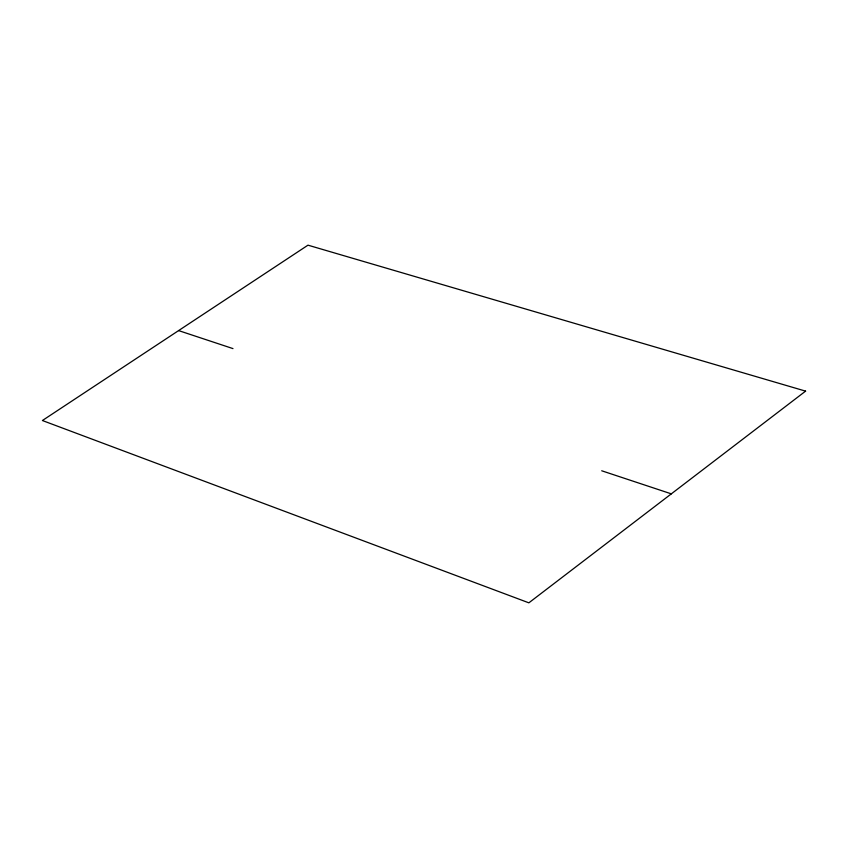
<?xml version="1.0" encoding="UTF-8"?>
<svg xmlns="http://www.w3.org/2000/svg" width="848" height="848" viewBox="0 0 848 848"><rect width="100%" height="100%" fill="white"/><g stroke="black" fill="none" stroke-linecap="round" stroke-linejoin="round"><path stroke-width="1.27" d="M178.61 330.593L232.977 348.602M601.709 470.778L671.33 493.854M805.6 391.129L528.855 602.833L42.4 420.523L307.983 245.167L805.6 391.129"/></g></svg>
